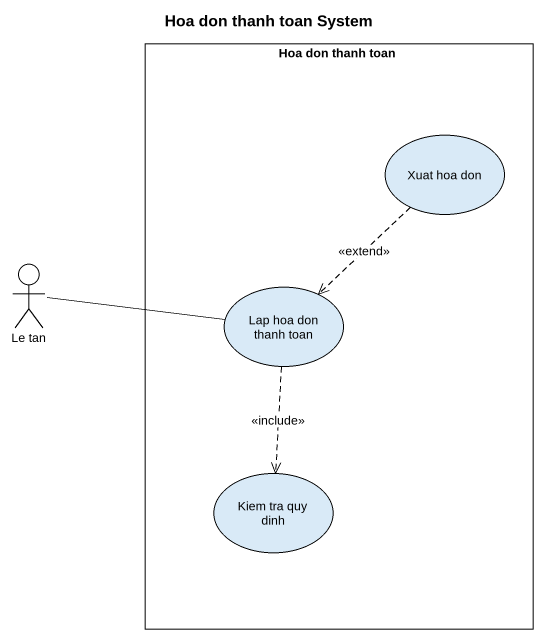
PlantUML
@startuml
title Hoa don thanh toan System
rectangle "Hoa don thanh toan" as Hoa_don_thanh_toan {
  usecase "Xuat hoa don" as Xuat_hoa_don
  usecase "Lap hoa don thanh toan" as Lap_hoa_don_thanh_toan
  usecase "Kiem tra quy dinh" as Kiem_tra_quy_dinh
}
actor "Le tan" as Le_tan
Xuat_hoa_don ..> Lap_hoa_don_thanh_toan : <<extend>>
Le_tan -right- Lap_hoa_don_thanh_toan
Lap_hoa_don_thanh_toan ..> Kiem_tra_quy_dinh : <<include>>
@enduml
